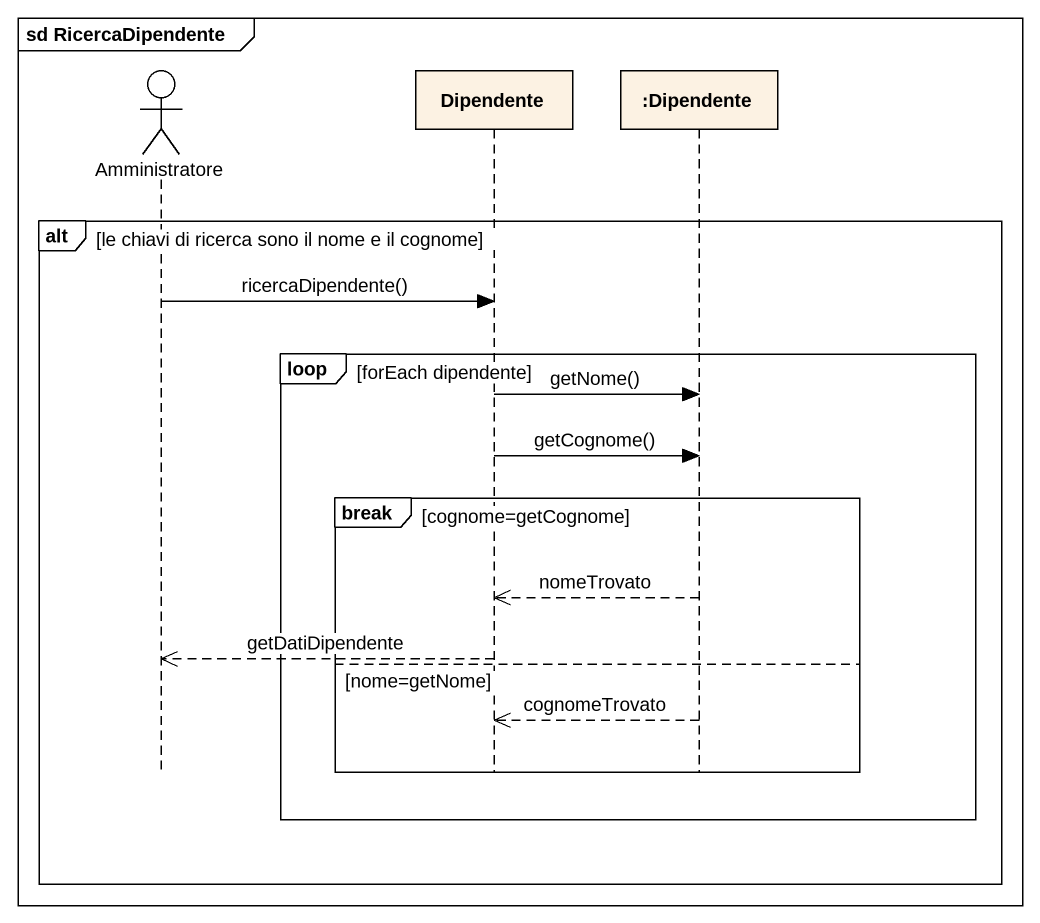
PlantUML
@startuml
mainframe sd RicercaDipendente
hide footbox
actor Amministratore
participant Dipendente
participant ":Dipendente" as Dipendente_2

alt le chiavi di ricerca sono il nome e il cognome
  Amministratore -> Dipendente : ricercaDipendente()
  loop forEach dipendente
    Dipendente -> Dipendente_2 : getNome()
    Dipendente -> Dipendente_2 : getCognome()
    break cognome=getCognome
      Dipendente_2 -->> Dipendente : nomeTrovato
      Dipendente -->> Amministratore : getDatiDipendente
    else nome=getNome
      Dipendente_2 -->> Dipendente : cognomeTrovato
    end
  end
end
@enduml
